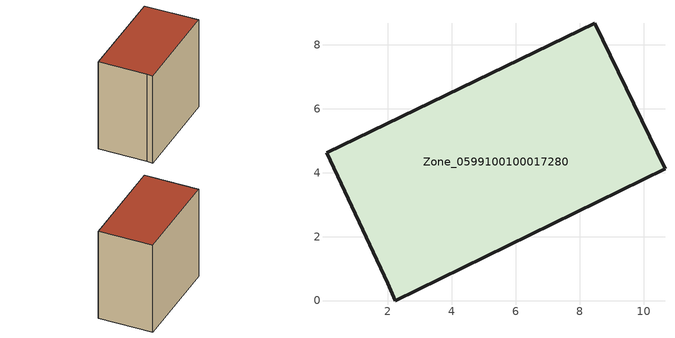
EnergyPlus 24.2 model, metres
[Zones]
Zone_0599100100017280
 floor ground (C_G): 0.08,4.62 8.47,8.66 10.66,4.12 2.23,0 2,0.55 z0
 wall outside (C_F): 2.23,0 10.66,4.12 8.47,8.66 0.08,4.62 2,0.55 2.23,0 z0:8.79
 roof outside (C_R): 8.47,8.66 0.08,4.62 2,0.55 2.23,0 10.66,4.12 z8.79
[BUILDING]
Pand.0599100100017280: North Axis=0; Terrain=City; Loads Convergence Tolerance Value=0.04; Temperature Convergence Tolerance Value=0.4; Solar Distribution=FullExterior; Maximum Number of Warmup Days=25; Minimum Number of Warmup Days=1
[Site:Location]
Rotterdam.The.Hague.AP_ZH_NLD Design_Conditions: Latitude=51.96; Longitude=4.45; Time Zone=1; Elevation=-4.5
[SITE:GROUNDTEMPERATURE:BUILDINGSURFACE]
18, 18, 18, 18, 18, 18, 18, 18, 18, 18, 18, 18
[MATERIAL] Thermal Absorptance=0.9; Solar Absorptance=0.7; Visible Absorptance=0.7
Name | Roughness | Thickness | Conductivity | Density | Specific Heat
G.TI.2015-2018 | MediumSmooth | 0.15 | 0.0428571 | 540 | 1210
F.TI.2015-2018 | Rough | 0.3 | 0.0666667 | 1920 | 840
R.TI.2015-2018 | MediumRough | 0.2 | 0.0333333 | 1500 | 1000
[CONSTRUCTION]
C_G: G.TI.2015-2018
C_F: F.TI.2015-2018
C_R: R.TI.2015-2018
[ZONE]
Zone_0599100100017280: Type=1; Multiplier=1; Ceiling Height=Autocalculate; Volume=Autocalculate; Floor Area=autocalculate; Part of Total Floor Area=Yes
[ZONEINFILTRATION:DESIGNFLOWRATE]
Infil_Zone_0599100100017280: Zone or ZoneList or Space or SpaceList=Zone_0599100100017280; Schedule=AlwaysOn; Design Flow Rate Calculation Method=Flow/Area; Flow Rate per Floor Area=0.0015; Constant Term Coefficient=1; Temperature Term Coefficient=0; Velocity Term Coefficient=0; Velocity Squared Term Coefficient=0
[HVACTEMPLATE:ZONE:IDEALLOADSAIRSYSTEM]
Zone_0599100100017280: Maximum Heating Supply Air Temperature=50; Minimum Cooling Supply Air Temperature=13; Maximum Heating Supply Air Humidity Ratio=0.0156; Minimum Cooling Supply Air Humidity Ratio=0.0077; Heating Limit=NoLimit; Cooling Limit=NoLimit; Dehumidification Control Type=ConstantSensibleHeatRatio; Cooling Sensible Heat Ratio=0.7; Dehumidification Setpoint=60; Humidification Control Type=None; Humidification Setpoint=30; Outdoor Air Method=None; Outdoor Air Flow Rate per Person=0.00944; Outdoor Air Flow Rate per Zone Floor Area=0; Outdoor Air Flow Rate per Zone=0; Demand Controlled Ventilation Type=None; Outdoor Air Economizer Type=NoEconomizer; Heat Recovery Type=None; Sensible Heat Recovery Effectiveness=0.7; Latent Heat Recovery Effectiveness=0.65
[ZONECONTROL:THERMOSTAT]
ThermostatControl_Zone_0599100100017280: Zone or ZoneList=Zone_0599100100017280; Control Type Schedule=DualSetpointControlType; Control 1=Thermostat_Zone_0599100100017280; Temperature Difference Between Cutout And Setpoint=0
[THERMOSTATSETPOINT:DUALSETPOINT]
Thermostat_Zone_0599100100017280: Heating Setpoint Temperature Schedule=HeatingSetpoint_Zone_0599100100017280; Cooling Setpoint Temperature Schedule=CoolingSetpoint_Zone_0599100100017280
[SCHEDULE:COMPACT]
HeatingSetpoint_Zone_0599100100017280: Through: 12/31, For: AllDays, Until: 24:00, 21
CoolingSetpoint_Zone_0599100100017280: Through: 12/31, For: AllDays, Until: 24:00, 24
DualSetpointControlType: Through: 12/31, For: AllDays, Until: 24:00, 4
AlwaysOn: Through: 12/31, For: AllDays, Until: 24:00, 1
